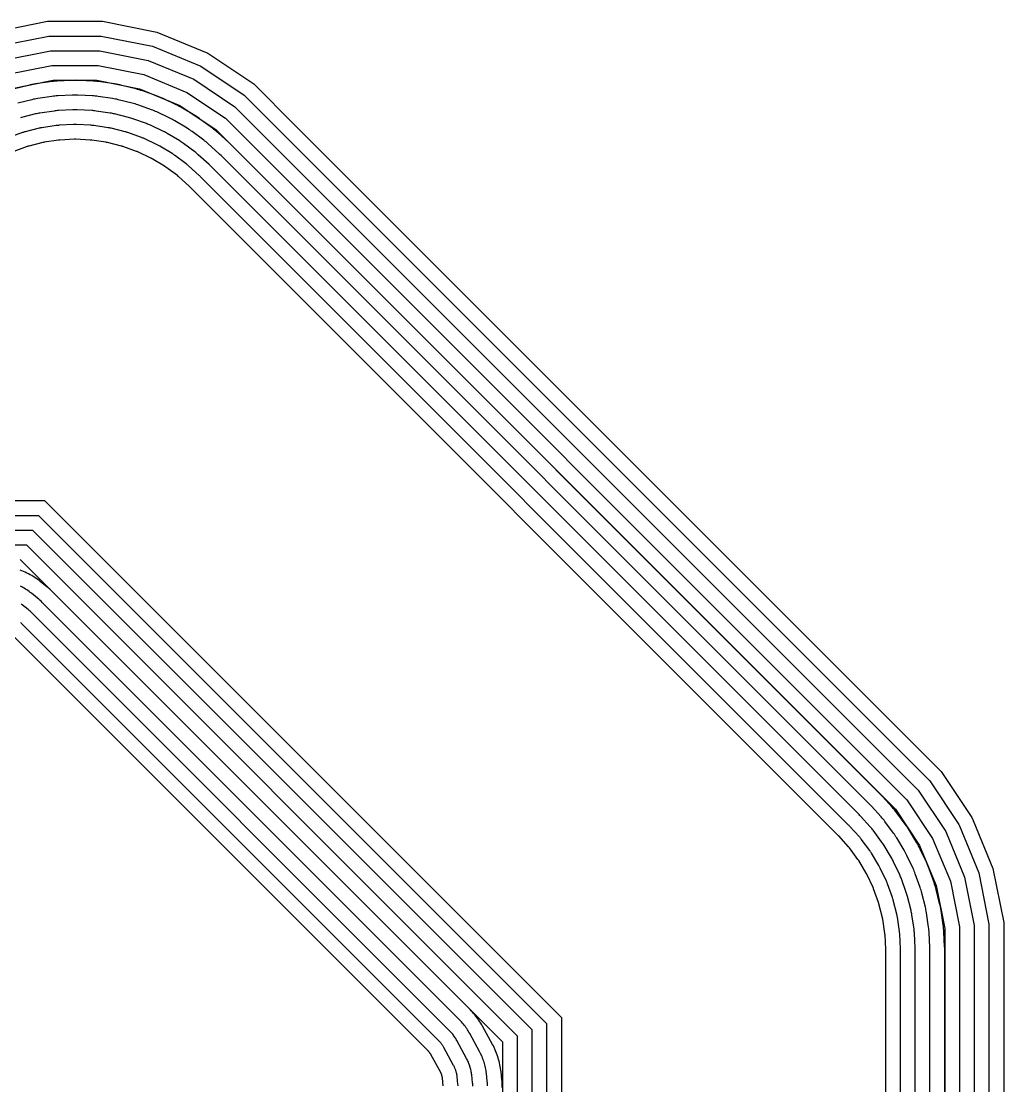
# Model space of a CAD drawing. Header units: metres. Extents: x 1.9 to 53.8, y 3.3 to 25.9.
# Drawn here: x 44.518 to 47.851, y 18.14 to 21.751 of the extents above; entities that cross this region are included whole.
import ezdxf

# ---------------------------------------------------------------- set-up
doc = ezdxf.new("R2010")
doc.units = ezdxf.units.M

msp = doc.modelspace()

# ---------------------------------------------------------------- linework, layer by layer
for points in [[(44.4228, 21.714), (44.6064, 21.7505), (44.7936, 21.7505), (44.9773, 21.714), (45.1502, 21.6423), (45.3059, 21.5383), (45.4461, 21.3981), (47.4993, 19.3449), (47.4994, 19.3449), (47.6383, 19.2059), (47.7423, 19.0502), (47.7464, 19.0403), (47.814, 18.8772), (47.8505, 18.6936), (47.8505, 17.8015)], [(44.4373, 21.6659), (44.6113, 21.7005), (44.7887, 21.7005), (44.9627, 21.6659), (45.1265, 21.598), (45.274, 21.4995), (45.4108, 21.3627), (47.4639, 19.3096), (47.464, 19.3095), (47.5995, 19.174), (47.698, 19.0265), (47.7002, 19.0212), (47.7659, 18.8627), (47.8005, 18.6887), (47.8005, 17.8015)], [(44.4519, 21.6178), (44.6162, 21.6505), (44.7838, 21.6505), (44.9481, 21.6178), (45.1029, 21.5537), (45.2422, 21.4606), (45.3754, 21.3274), (47.4286, 19.2742), (47.4287, 19.2741), (47.5606, 19.1422), (47.6537, 19.0029), (47.654, 19.002), (47.7178, 18.8481), (47.7505, 18.6838), (47.7505, 17.8015)], [(44.4665, 21.5697), (44.6212, 21.6005), (44.7788, 21.6005), (44.9335, 21.5697), (45.0792, 21.5094), (45.2103, 21.4218), (45.3401, 21.292), (47.3932, 19.2388), (47.3933, 19.2388), (47.5218, 19.1103), (47.6094, 18.9792), (47.6697, 18.8335), (47.7005, 18.6788), (47.7005, 17.8015)], [(44.4811, 21.5217), (44.6261, 21.5505), (44.7739, 21.5505), (44.9189, 21.5217), (45.0555, 21.4651), (45.1784, 21.3829), (45.3047, 21.2567), (47.3579, 19.2035), (47.3579, 19.2034), (47.483, 19.0784), (47.5651, 18.9555), (47.6217, 18.8189), (47.6505, 18.6739), (47.6505, 17.8015)], [(47.6503, 17.6406), (47.6503, 18.6), (47.6502, 18.6061), (47.6499, 18.6123), (47.6475, 18.6613), (47.6472, 18.6674), (47.6466, 18.6735), (47.646, 18.6796), (47.6451, 18.6857), (47.6379, 18.7343), (47.637, 18.7403), (47.6358, 18.7464), (47.6346, 18.7524), (47.6331, 18.7583), (47.6212, 18.806), (47.6197, 18.8119), (47.6179, 18.8178), (47.6161, 18.8236), (47.6141, 18.8294), (47.5976, 18.8757), (47.5954, 18.8814), (47.5931, 18.8871), (47.5907, 18.8927), (47.5882, 18.8983), (47.5672, 18.9427), (47.5645, 18.9482), (47.5617, 18.9537), (47.5587, 18.959), (47.5556, 18.9643), (47.5304, 19.0064), (47.5272, 19.0117), (47.5238, 19.0168), (47.5203, 19.0219), (47.5167, 19.0268), (47.4875, 19.0663), (47.4838, 19.0712), (47.48, 19.076), (47.476, 19.0806), (47.4719, 19.0852), (47.439, 19.1216), (47.4348, 19.1261), (47.4305, 19.1305), (45.2305, 21.3305), (45.2261, 21.3348), (45.2216, 21.339), (45.1852, 21.3719), (45.1806, 21.376), (45.176, 21.38), (45.1712, 21.3838), (45.1663, 21.3875), (45.1268, 21.4167), (45.1219, 21.4203), (45.1168, 21.4238), (45.1117, 21.4272), (45.1064, 21.4304), (45.0643, 21.4556), (45.059, 21.4587), (45.0537, 21.4617), (45.0482, 21.4645), (45.0427, 21.4672), (44.9983, 21.4882), (44.9927, 21.4907), (44.9871, 21.4931), (44.9814, 21.4954), (44.9757, 21.4976), (44.9294, 21.5141), (44.9236, 21.5161), (44.9178, 21.5179), (44.9119, 21.5197), (44.906, 21.5212), (44.8583, 21.5331), (44.8524, 21.5346), (44.8464, 21.5358), (44.8403, 21.537), (44.8343, 21.5379), (44.7857, 21.5451), (44.7796, 21.546), (44.7735, 21.5466), (44.7674, 21.5472), (44.7613, 21.5475), (44.7123, 21.5499), (44.7061, 21.5502), (44.7, 21.5503), (44.6939, 21.5502), (44.6877, 21.5499), (44.6387, 21.5475), (44.6326, 21.5472), (44.6265, 21.5466), (44.6204, 21.546), (44.6143, 21.5451), (44.5657, 21.5379), (44.5597, 21.537), (44.5536, 21.5358), (44.5476, 21.5346), (44.5417, 21.5331), (44.494, 21.5212)], [(47.6003, 17.6183), (47.6003, 18.6), (47.6002, 18.6049), (47.6, 18.6098), (47.5976, 18.6588), (47.5973, 18.6637), (47.5969, 18.6686), (47.5963, 18.6735), (47.5957, 18.6784), (47.5885, 18.7269), (47.5877, 18.7318), (47.5868, 18.7366), (47.5858, 18.7414), (47.5846, 18.7462), (47.5727, 18.7938), (47.5715, 18.7986), (47.5701, 18.8033), (47.5686, 18.808), (47.567, 18.8126), (47.5505, 18.8588), (47.5488, 18.8634), (47.5469, 18.868), (47.545, 18.8725), (47.543, 18.8769), (47.522, 18.9213), (47.5198, 18.9257), (47.5176, 18.9301), (47.5152, 18.9344), (47.5127, 18.9386), (47.4875, 18.9807), (47.4849, 18.9849), (47.4822, 18.989), (47.4795, 18.9931), (47.4766, 18.9971), (47.4473, 19.0365), (47.4444, 19.0404), (47.4413, 19.0442), (47.4381, 19.048), (47.4349, 19.0517), (47.4019, 19.088), (47.3986, 19.0916), (47.3952, 19.0952), (45.1952, 21.2952), (45.1916, 21.2986), (45.188, 21.3019), (45.1517, 21.3349), (45.148, 21.3381), (45.1442, 21.3413), (45.1404, 21.3444), (45.1365, 21.3473), (45.0971, 21.3766), (45.0931, 21.3795), (45.089, 21.3822), (45.0849, 21.3849), (45.0807, 21.3875), (45.0386, 21.4127), (45.0344, 21.4152), (45.0301, 21.4176), (45.0257, 21.4198), (45.0213, 21.422), (44.9769, 21.443), (44.9725, 21.445), (44.968, 21.4469), (44.9634, 21.4488), (44.9588, 21.4505), (44.9126, 21.467), (44.908, 21.4686), (44.9033, 21.4701), (44.8986, 21.4715), (44.8938, 21.4727), (44.8462, 21.4846), (44.8414, 21.4858), (44.8366, 21.4868), (44.8318, 21.4877), (44.8269, 21.4885), (44.7784, 21.4957), (44.7735, 21.4963), (44.7686, 21.4969), (44.7637, 21.4973), (44.7588, 21.4976), (44.7098, 21.5), (44.7049, 21.5002), (44.7, 21.5003), (44.6951, 21.5002), (44.6902, 21.5), (44.6412, 21.4976), (44.6363, 21.4973), (44.6314, 21.4969), (44.6265, 21.4963), (44.6216, 21.4957), (44.5731, 21.4885), (44.5682, 21.4877), (44.5634, 21.4868), (44.5586, 21.4858), (44.5538, 21.4846), (44.5062, 21.4727)], [(47.5503, 17.5937), (47.5503, 18.6), (47.5502, 18.6037), (47.5501, 18.6074), (47.5477, 18.6564), (47.5474, 18.6601), (47.5471, 18.6637), (47.5467, 18.6674), (47.5462, 18.671), (47.539, 18.7196), (47.5384, 18.7232), (47.5378, 18.7269), (47.537, 18.7305), (47.5361, 18.734), (47.5242, 18.7817), (47.5233, 18.7852), (47.5223, 18.7888), (47.5211, 18.7923), (47.5199, 18.7957), (47.5034, 18.842), (47.5021, 18.8454), (47.5008, 18.8488), (47.4993, 18.8522), (47.4978, 18.8556), (47.4768, 18.8999), (47.4752, 18.9033), (47.4735, 18.9065), (47.4717, 18.9098), (47.4698, 18.9129), (47.4446, 18.955), (47.4427, 18.9582), (47.4407, 18.9613), (47.4386, 18.9643), (47.4364, 18.9673), (47.4072, 19.0067), (47.405, 19.0096), (47.4027, 19.0125), (47.4003, 19.0153), (47.3978, 19.0181), (47.3649, 19.0545), (47.3624, 19.0572), (47.3598, 19.0598), (45.1598, 21.2598), (45.1572, 21.2624), (45.1545, 21.2649), (45.1181, 21.2978), (45.1153, 21.3003), (45.1125, 21.3027), (45.1096, 21.305), (45.1067, 21.3072), (45.0673, 21.3364), (45.0643, 21.3386), (45.0613, 21.3407), (45.0582, 21.3427), (45.055, 21.3446), (45.0129, 21.3698), (45.0098, 21.3717), (45.0065, 21.3735), (45.0033, 21.3752), (44.9999, 21.3768), (44.9556, 21.3978), (44.9522, 21.3993), (44.9488, 21.4008), (44.9454, 21.4021), (44.942, 21.4034), (44.8957, 21.4199), (44.8923, 21.4211), (44.8888, 21.4223), (44.8852, 21.4233), (44.8817, 21.4242), (44.834, 21.4361), (44.8305, 21.437), (44.8269, 21.4378), (44.8232, 21.4384), (44.8196, 21.439), (44.771, 21.4462), (44.7674, 21.4467), (44.7637, 21.4471), (44.7601, 21.4474), (44.7564, 21.4477), (44.7074, 21.4501), (44.7037, 21.4502), (44.7, 21.4503), (44.6963, 21.4502), (44.6926, 21.4501), (44.6436, 21.4477), (44.6399, 21.4474), (44.6363, 21.4471), (44.6326, 21.4467), (44.629, 21.4462), (44.5804, 21.439), (44.5768, 21.4384), (44.5731, 21.4378), (44.5695, 21.437), (44.566, 21.4361), (44.5183, 21.4242), (44.5148, 21.4233)], [(47.5003, 17.5685), (47.5003, 18.6), (47.5002, 18.6025), (47.5001, 18.6049), (47.4977, 18.6539), (47.4976, 18.6564), (47.4974, 18.6588), (47.4971, 18.6613), (47.4968, 18.6637), (47.4896, 18.7123), (47.4892, 18.7147), (47.4887, 18.7171), (47.4882, 18.7195), (47.4876, 18.7219), (47.4757, 18.7695), (47.4751, 18.7719), (47.4744, 18.7742), (47.4737, 18.7766), (47.4729, 18.7789), (47.4563, 18.8251), (47.4555, 18.8274), (47.4546, 18.8297), (47.4536, 18.832), (47.4526, 18.8342), (47.4316, 18.8786), (47.4305, 18.8808), (47.4294, 18.883), (47.4282, 18.8851), (47.427, 18.8872), (47.4017, 18.9293), (47.4004, 18.9314), (47.3991, 18.9335), (47.3977, 18.9355), (47.3963, 18.9375), (47.367, 18.9769), (47.3655, 18.9789), (47.364, 18.9808), (47.3624, 18.9827), (47.3608, 18.9845), (47.3278, 19.0209), (47.3262, 19.0227), (47.3244, 19.0244), (45.1244, 21.2244), (45.1227, 21.2262), (45.1209, 21.2278), (45.0845, 21.2608), (45.0827, 21.2624), (45.0808, 21.264), (45.0789, 21.2655), (45.0769, 21.267), (45.0375, 21.2963), (45.0355, 21.2977), (45.0335, 21.2991), (45.0314, 21.3004), (45.0293, 21.3017), (44.9872, 21.327), (44.9851, 21.3282), (44.983, 21.3294), (44.9808, 21.3305), (44.9786, 21.3316), (44.9342, 21.3526), (44.932, 21.3536), (44.9297, 21.3546), (44.9274, 21.3555), (44.9251, 21.3563), (44.8789, 21.3729), (44.8766, 21.3737), (44.8742, 21.3744), (44.8719, 21.3751), (44.8695, 21.3757), (44.8219, 21.3876), (44.8195, 21.3882), (44.8171, 21.3887), (44.8147, 21.3892), (44.8123, 21.3896), (44.7637, 21.3968), (44.7613, 21.3971), (44.7588, 21.3974), (44.7564, 21.3976), (44.7539, 21.3977), (44.7049, 21.4001), (44.7025, 21.4002), (44.7, 21.4003), (44.6975, 21.4002), (44.6951, 21.4001), (44.6461, 21.3977), (44.6436, 21.3976), (44.6412, 21.3974), (44.6387, 21.3971), (44.6363, 21.3968), (44.5877, 21.3896), (44.5853, 21.3892), (44.5829, 21.3887), (44.5805, 21.3882), (44.5781, 21.3876), (44.5305, 21.3757), (44.5281, 21.3751), (44.5258, 21.3744), (44.5234, 21.3737), (44.5211, 21.3729), (44.4749, 21.3563)], [(47.4503, 17.5433), (47.4503, 18.6), (47.4502, 18.6012), (47.4502, 18.6025), (47.4478, 18.6515), (47.4477, 18.6527), (47.4476, 18.6539), (47.4475, 18.6552), (47.4473, 18.6564), (47.4401, 18.7049), (47.4399, 18.7061), (47.4397, 18.7073), (47.4394, 18.7085), (47.4391, 18.7097), (47.4272, 18.7574), (47.4269, 18.7586), (47.4266, 18.7597), (47.4262, 18.7609), (47.4258, 18.7621), (47.4092, 18.8083), (47.4088, 18.8094), (47.4084, 18.8106), (47.4079, 18.8117), (47.4074, 18.8128), (47.3864, 18.8572), (47.3858, 18.8583), (47.3853, 18.8594), (47.3847, 18.8605), (47.3841, 18.8615), (47.3588, 18.9036), (47.3582, 18.9047), (47.3575, 18.9057), (47.3568, 18.9067), (47.3561, 18.9077), (47.3269, 18.9471), (47.3261, 18.9481), (47.3253, 18.9491), (47.3246, 18.95), (47.3237, 18.9509), (47.2908, 18.9873), (47.2899, 18.9882), (47.2891, 18.9891), (45.0891, 21.1891), (45.0882, 21.1899), (45.0873, 21.1908), (45.0509, 21.2237), (45.05, 21.2246), (45.0491, 21.2253), (45.0481, 21.2261), (45.0471, 21.2269), (45.0077, 21.2561), (45.0067, 21.2568), (45.0057, 21.2575), (45.0047, 21.2582), (45.0036, 21.2588), (44.9615, 21.2841), (44.9605, 21.2847), (44.9594, 21.2853), (44.9583, 21.2858), (44.9572, 21.2864), (44.9128, 21.3074), (44.9117, 21.3079), (44.9106, 21.3084), (44.9094, 21.3088), (44.9083, 21.3092), (44.8621, 21.3258), (44.8609, 21.3262), (44.8597, 21.3266), (44.8586, 21.3269), (44.8574, 21.3272), (44.8097, 21.3391), (44.8085, 21.3394), (44.8073, 21.3397), (44.8061, 21.3399), (44.8049, 21.3401), (44.7564, 21.3473), (44.7552, 21.3475), (44.7539, 21.3476), (44.7527, 21.3477), (44.7515, 21.3478), (44.7025, 21.3502), (44.7012, 21.3502), (44.7, 21.3503), (44.6988, 21.3502), (44.6975, 21.3502), (44.6485, 21.3478), (44.6473, 21.3477), (44.6461, 21.3476), (44.6448, 21.3475), (44.6436, 21.3473), (44.5951, 21.3401), (44.5939, 21.3399), (44.5927, 21.3397), (44.5915, 21.3394), (44.5903, 21.3391), (44.5426, 21.3272), (44.5414, 21.3269), (44.5403, 21.3266), (44.5391, 21.3262), (44.5379, 21.3258), (44.4917, 21.3092)], [(42.6822, 20.1247), (44.575, 20.1247), (44.5762, 20.1248), (44.5775, 20.1248), (44.5961, 20.1257), (46.3497, 18.3721), (46.3497, 17.5433)], [(42.7043, 20.0747), (44.575, 20.0747), (44.5764, 20.0748), (46.2997, 18.3514), (46.2997, 17.5685)], [(42.7265, 20.0247), (44.5557, 20.0247), (46.2497, 18.3307), (46.2497, 17.5937)], [(42.7486, 19.9747), (44.5349, 19.9747), (46.1997, 18.3099), (46.1997, 17.6183)], [(44.5142, 19.9247), (46.1497, 18.2892), (46.1497, 17.6406)], [(46.1495, 18.1342), (46.1494, 18.1409), (46.1491, 18.1476), (46.1487, 18.1543), (46.1481, 18.1609), (46.1452, 18.1873), (46.1445, 18.1934), (46.1436, 18.1995), (46.1426, 18.2055), (46.1414, 18.2115), (46.1401, 18.2175), (46.1386, 18.2235), (46.137, 18.2294), (46.1352, 18.2353), (46.1333, 18.2411), (46.1313, 18.2469), (46.1291, 18.2526), (46.1268, 18.2583), (46.1243, 18.2639), (46.1217, 18.2695), (46.119, 18.275), (46.1161, 18.2804), (46.0826, 18.3417), (46.0797, 18.3469), (46.0767, 18.352), (46.0735, 18.3571), (46.0702, 18.362), (46.0668, 18.3669), (46.0633, 18.3717), (46.0597, 18.3764), (46.056, 18.3811), (46.0521, 18.3856), (46.0482, 18.3901), (46.0441, 18.3944), (46.04, 18.3987), (44.6237, 19.815), (44.6189, 19.8196), (44.614, 19.8242), (44.6089, 19.8286), (44.6038, 19.8328), (44.5831, 19.8495), (44.5783, 19.8533), (44.5734, 19.8569), (44.5684, 19.8605), (44.5633, 19.8639), (44.5581, 19.8672), (44.5529, 19.8704), (44.5475, 19.8734), (44.5421, 19.8763), (44.5367, 19.8791), (44.5311, 19.8818), (44.5255, 19.8843), (44.5199, 19.8866), (44.5141, 19.8889)], [(46.0994, 18.1396), (46.0992, 18.1449), (46.0989, 18.1503), (46.0984, 18.1556), (46.0955, 18.182), (46.0949, 18.1868), (46.0942, 18.1917), (46.0934, 18.1965), (46.0925, 18.2013), (46.0914, 18.2061), (46.0902, 18.2109), (46.0889, 18.2156), (46.0875, 18.2203), (46.086, 18.225), (46.0844, 18.2296), (46.0826, 18.2342), (46.0808, 18.2388), (46.0788, 18.2433), (46.0767, 18.2477), (46.0745, 18.2521), (46.0722, 18.2564), (46.0387, 18.3177), (46.0364, 18.3219), (46.034, 18.326), (46.0314, 18.33), (46.0288, 18.334), (46.0261, 18.3379), (46.0233, 18.3418), (46.0204, 18.3455), (46.0174, 18.3492), (46.0143, 18.3529), (46.0112, 18.3564), (46.0079, 18.3599), (46.0046, 18.3633), (44.5883, 19.7796), (44.5845, 19.7833), (44.5805, 19.787), (44.5765, 19.7905), (44.5724, 19.7939), (44.5517, 19.8105), (44.5479, 19.8136), (44.544, 19.8165), (44.54, 19.8194), (44.5359, 19.8221), (44.5317, 19.8247), (44.5275, 19.8273), (44.5233, 19.8297), (44.519, 19.832), (44.5146, 19.8343)], [(46.0494, 18.1382), (46.0493, 18.1422), (46.049, 18.1463), (46.0486, 18.1503), (46.0458, 18.1766), (46.0454, 18.1803), (46.0448, 18.1839), (46.0442, 18.1875), (46.0435, 18.1912), (46.0427, 18.1947), (46.0418, 18.1983), (46.0409, 18.2019), (46.0398, 18.2054), (46.0387, 18.2089), (46.0374, 18.2124), (46.0361, 18.2158), (46.0347, 18.2192), (46.0332, 18.2226), (46.0317, 18.2259), (46.03, 18.2292), (46.0283, 18.2325), (45.9948, 18.2938), (45.9931, 18.2969), (45.9913, 18.3), (45.9894, 18.303), (45.9874, 18.306), (45.9854, 18.3089), (45.9833, 18.3118), (45.9811, 18.3146), (45.9788, 18.3174), (45.9765, 18.3201), (45.9742, 18.3228), (45.9717, 18.3254), (45.9692, 18.328), (44.553, 19.7442), (44.5501, 19.747), (44.5471, 19.7498), (44.5441, 19.7524), (44.541, 19.755), (44.5204, 19.7716), (44.5175, 19.7739)], [(45.9994, 18.1396), (45.9992, 18.1422), (45.9989, 18.1449), (45.9961, 18.1713), (45.9958, 18.1737), (45.9954, 18.1761), (45.995, 18.1786), (45.9946, 18.181), (45.994, 18.1834), (45.9934, 18.1857), (45.9928, 18.1881), (45.9921, 18.1905), (45.9913, 18.1928), (45.9905, 18.1951), (45.9896, 18.1974), (45.9887, 18.1997), (45.9877, 18.2019), (45.9867, 18.2041), (45.9856, 18.2063), (45.9844, 18.2085), (45.9509, 18.2698), (45.9498, 18.2719), (45.9486, 18.2739), (45.9473, 18.276), (45.946, 18.2779), (45.9446, 18.2799), (45.9432, 18.2818), (45.9418, 18.2837), (45.9403, 18.2856), (45.9388, 18.2874), (45.9372, 18.2892), (45.9356, 18.2909), (45.9339, 18.2926), (44.5176, 19.7089), (44.5157, 19.7108)], [(45.9492, 18.1396), (45.9464, 18.1659), (45.9462, 18.1671), (45.9461, 18.1684), (45.9459, 18.1696), (45.9456, 18.1708), (45.9454, 18.172), (45.9451, 18.1732), (45.9447, 18.1743), (45.9444, 18.1755), (45.944, 18.1767), (45.9436, 18.1778), (45.9432, 18.179), (45.9427, 18.1801), (45.9422, 18.1812), (45.9417, 18.1824), (45.9411, 18.1835), (45.9405, 18.1845), (45.9071, 18.2459), (45.9065, 18.2469), (45.9059, 18.2479), (45.9052, 18.2489), (45.9046, 18.2499), (45.9039, 18.2509), (45.9032, 18.2519), (45.9025, 18.2528), (45.9017, 18.2537), (45.901, 18.2546), (45.9002, 18.2555), (45.8994, 18.2564), (45.8985, 18.2573), (44.4823, 19.6735)]]:
    msp.add_lwpolyline(points)

doc.saveas('drawing.dxf')
